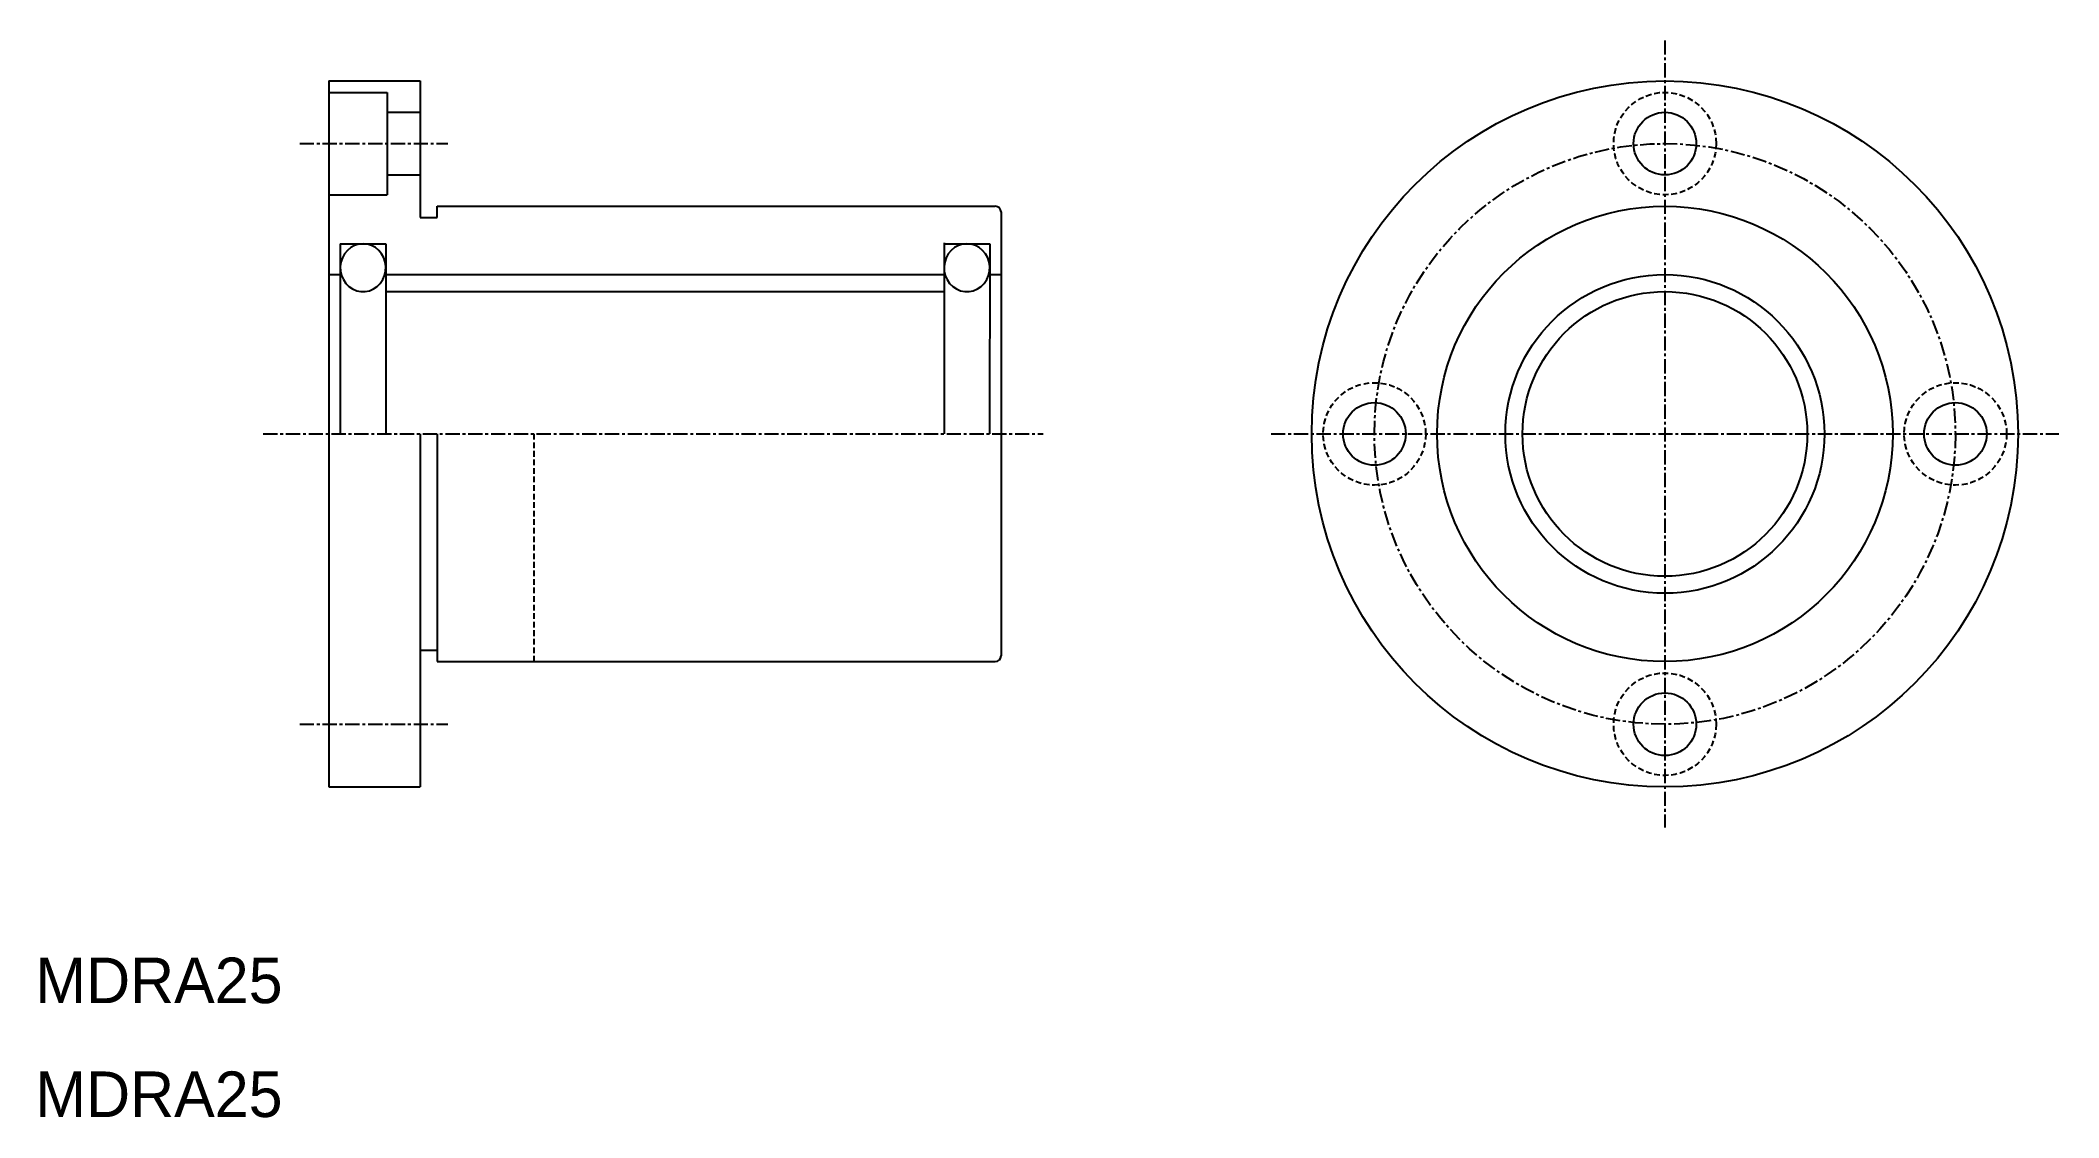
# Model space of a CAD drawing. Extents: x 10 to 188, y 10 to 105.
import ezdxf

# ---------------------------------------------------------------- set-up
doc = ezdxf.new("R2010")
doc.units = 0
doc.linetypes.add('CENTER', pattern=[2, 1.25, -0.25, 0.25, -0.25])
doc.linetypes.add('DASHED', pattern=[0.75, 0.5, -0.25])
doc.layers.get('0').update_dxf_attribs({"linetype": 'CONTINUOUS'})
doc.layers.add('CENTER', color=1, linetype='CENTER')

msp = doc.modelspace()

# ---------------------------------------------------------------- linework, layer by layer
at = {"color": 7, "linetype": 'CONTINUOUS'}
for p, q in [((35.77, 101), (35.77, 39)), ((35.77, 101), (43.77, 101)), ((43.77, 101), (43.77, 89)), ((35.77, 100), (40.87, 100)), ((40.87, 100), (40.87, 91)), ((40.87, 98.25), (43.77, 98.25)), ((40.87, 92.75), (43.77, 92.75)), ((35.77, 91), (40.87, 91)), ((43.77, 89), (45.27, 89)), ((45.27, 90), (94.27, 90)), ((45.27, 89), (45.27, 90)), ((94.77, 89.5), (94.77, 50.5)), ((35.77, 85.5), (35.77, 85.5)), ((36.77, 86.7), (36.77, 70)), ((36.77, 86.7), (40.77, 86.7)), ((40.77, 86.7), (40.77, 70)), ((89.77, 86.78), (89.77, 70)), ((89.77, 86.7), (93.79, 86.7)), ((93.79, 86.7), (93.77, 70)), ((35.77, 84), (36.77, 84)), ((40.77, 84), (89.77, 84)), ((93.77, 84), (94.77, 84)), ((40.77, 82.5), (89.77, 82.5)), ((35.77, 70), (35.77, 70)), ((43.77, 70), (43.77, 39)), ((45.27, 70), (45.27, 50)), ((43.77, 51), (45.27, 51)), ((45.27, 50), (94.27, 50)), ((35.77, 39), (43.77, 39))]:
    msp.add_line(p, q, dxfattribs=at)
at = {"color": 3, "linetype": 'DASHED'}
msp.add_line((53.77, 70), (53.77, 50), dxfattribs=at)
at = {"color": 7, "linetype": 'CONTINUOUS', "flags": 128}
for points in [[(38.77, 86.7), (38.39, 86.66), (38.03, 86.55), (37.69, 86.37), (37.39, 86.12), (37.14, 85.82), (36.95, 85.47), (36.83, 85.1), (36.77, 84.7), (36.79, 84.3), (36.88, 83.91), (37.04, 83.55), (37.26, 83.22), (37.53, 82.95), (37.85, 82.73), (38.21, 82.58), (38.58, 82.51), (38.96, 82.51), (39.33, 82.58), (39.69, 82.73), (40.01, 82.95), (40.28, 83.22), (40.5, 83.55), (40.66, 83.91), (40.75, 84.3), (40.77, 84.7), (40.71, 85.09), (40.59, 85.47), (40.4, 85.82), (40.15, 86.12), (39.85, 86.37), (39.51, 86.55), (39.15, 86.66)], [(91.78, 86.7), (91.4, 86.66), (91.03, 86.55), (90.69, 86.37), (90.39, 86.12), (90.14, 85.82), (89.95, 85.47), (89.83, 85.09), (89.77, 84.7), (89.79, 84.3), (89.88, 83.91), (90.04, 83.55), (90.26, 83.22), (90.54, 82.95), (90.86, 82.73), (91.21, 82.58), (91.59, 82.51), (91.97, 82.51), (92.34, 82.58), (92.7, 82.73), (93.02, 82.95), (93.3, 83.22), (93.52, 83.55), (93.68, 83.91), (93.77, 84.3), (93.78, 84.7), (93.73, 85.09), (93.61, 85.47), (93.41, 85.82), (93.16, 86.12), (92.86, 86.37), (92.52, 86.55), (92.16, 86.66)]]:
    msp.add_lwpolyline(points, close=True, dxfattribs=at)
at = {"color": 7, "linetype": 'CONTINUOUS'}
for centre, radius in [((153.05, 70), 31), ((153.05, 95.5), 2.75), ((153.05, 70), 20), ((153.05, 70), 14), ((153.05, 70), 12.5), ((127.55, 70), 2.75), ((178.55, 70), 2.75), ((153.05, 44.5), 2.75)]:
    msp.add_circle(centre, radius, dxfattribs=at)
at = {"color": 3, "linetype": 'DASHED'}
for centre in [(153.05, 95.5), (127.55, 70), (178.55, 70), (153.05, 44.5)]:
    msp.add_circle(centre, 4.5, dxfattribs=at)
at = {"color": 7, "linetype": 'CONTINUOUS'}
for centre, start, end in [((94.27, 89.5), 360, 90), ((94.27, 50.5), 270, 0)]:
    msp.add_arc(centre, 0.5, start, end, dxfattribs=at)
at = {"layer": 'CENTER', "color": 1, "linetype": 'CENTER'}
for p, q in [((153.05, 104.57), (153.05, 35.43)), ((33.21, 95.5), (46.21, 95.5)), ((30, 70), (98.48, 70)), ((118.48, 70), (187.62, 70)), ((33.21, 44.5), (46.21, 44.5))]:
    msp.add_line(p, q, dxfattribs=at)
msp.add_circle((153.05, 70), 25.5, dxfattribs=at)

# ---------------------------------------------------------------- texts
at = {"color": 7, "linetype": 'CONTINUOUS'}
for p in [(10, 20), (10, 10)]:
    msp.add_text('MDRA25', height=4, dxfattribs=at).set_placement(p)

doc.saveas('drawing.dxf')
